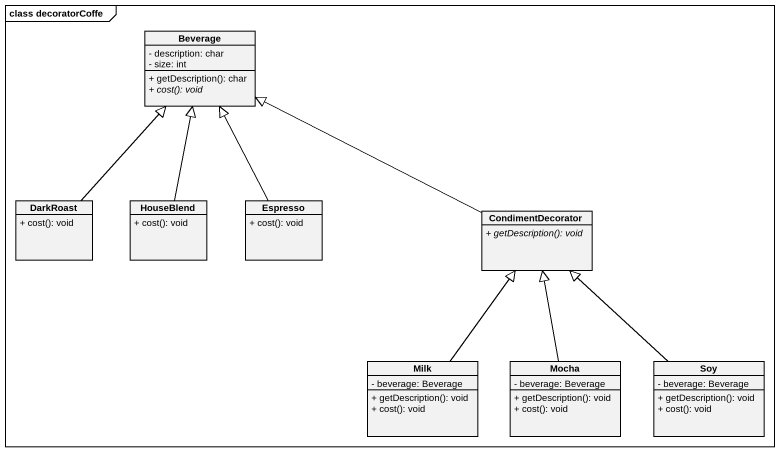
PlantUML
@startuml
mainframe class decoratorCoffe
hide circle
hide empty members
skinparam classAttributeIconSize 0
class Beverage {
  - description: char
  - size: int
  + getDescription(): char
  {abstract} + cost(): void
}
class DarkRoast {
  + cost(): void
}
class HouseBlend {
  + cost(): void
}
class Espresso {
  + cost(): void
}
class CondimentDecorator {
  {abstract} + getDescription(): void
}
class Milk {
  - beverage: Beverage
  + getDescription(): void
  + cost(): void
}
class Mocha {
  - beverage: Beverage
  + getDescription(): void
  + cost(): void
}
class Soy {
  - beverage: Beverage
  + getDescription(): void
  + cost(): void
}
DarkRoast -up-|> Beverage
HouseBlend -up-|> Beverage
Espresso -up-|> Beverage
CondimentDecorator -left-|> Beverage
Milk -up-|> CondimentDecorator
Mocha -up-|> CondimentDecorator
Soy -up-|> CondimentDecorator
@enduml
